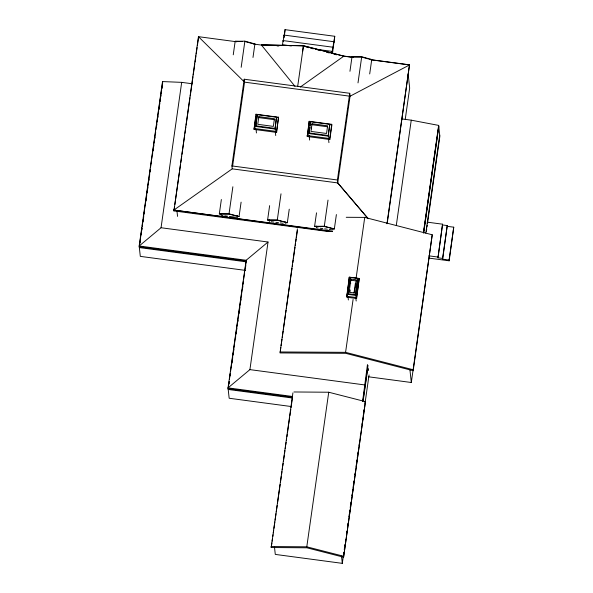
<?xml version="1.0" encoding="UTF-8"?>
<svg xmlns="http://www.w3.org/2000/svg" width="593" height="593" viewBox="0 0 593 593"><rect width="100%" height="100%" fill="white"/><g stroke="black" fill="none" stroke-linecap="round" stroke-linejoin="round"><path stroke-width="0.89" d="M362.619 401.224L367.475 364.539M192.251 83.769L181.688 82.36L162.519 81.575L139.177 245.991L140.304 256.369L245.45 270.393M141.986 227.601L139.266 246.784L246.236 261.053L244.813 271.083M142.246 225.777L143.158 219.38M143.417 217.557L150.288 169.146M150.548 167.315L151.452 160.925M151.712 159.094L154.439 139.911M154.699 138.087L155.603 131.69M155.863 129.867L162.608 82.368M139.607 245.747L139.348 247.577L246.325 261.847L246.154 260.26L268.029 242.011L161.051 227.742L139.177 245.991L246.154 260.26L228.038 387.874L229.165 398.251L291.593 406.583M140 243.011L140.259 241.181M141.164 234.791L141.423 232.96M141.816 230.217L142.075 228.394M142.335 226.57L142.594 224.74M142.98 221.997L143.239 220.173M143.499 218.35L143.758 216.519M144.151 213.776L144.41 211.953M145.315 205.556L145.574 203.733M145.967 200.99L146.226 199.166M146.486 197.336L146.745 195.512M147.131 192.769L147.39 190.946M147.65 189.115L147.909 187.292M148.294 184.549L148.554 182.726M148.813 180.895L149.073 179.071M149.466 176.329L149.725 174.505M150.111 171.762L150.37 169.932M151.282 163.542L151.541 161.711M152.445 155.322L152.705 153.491M153.098 150.755L153.357 148.925M153.617 147.101L153.876 145.27M154.262 142.535L154.521 140.704M154.78 138.881L155.04 137.05M155.433 134.314L155.692 132.484M156.596 126.087L156.856 124.263M157.249 121.521L157.508 119.697M157.768 117.866L158.027 116.043M158.413 113.3L158.672 111.477M158.931 109.646L159.191 107.822M159.576 105.08L159.836 103.256M160.095 101.425L160.355 99.602M160.747 96.859L161.007 95.036M161.266 93.205L161.652 90.47M161.911 88.639L162.171 86.815M161.051 227.742L181.688 82.36M328.085 231.485L173.927 210.915L198.455 36.67L236.807 41.799M173.927 210.915L174.579 206.357M174.839 204.533L179.368 172.585M179.627 170.762L180.539 164.372M180.798 162.549L181.703 156.159M181.962 154.336L184.682 135.167M184.942 133.343L185.846 126.954M186.106 125.13L189.997 97.749M190.257 95.918L192.977 76.756M193.236 74.926L194.786 63.977M195.045 62.154L195.957 55.764M196.216 53.941L197.121 47.551M197.38 45.72L198.418 38.419M233.249 54.815L235.169 41.302L244.879 41.169L254.908 43.934L252.989 57.454M241.106 202.146L239.061 216.564L229.068 214.14L219.314 213.932L221.359 199.515M241.173 67.298L244.879 41.169M332.265 231.633L173.838 210.092L232.219 168.849L231.9 165.921L244.212 79.217L349.737 93.294L350.055 96.222L337.743 182.926L368.186 218.713M232.612 166.107L244.531 82.145L244.212 79.217M219.314 213.932L229.031 213.799L232.871 186.765M255.954 114.212L254.041 129.393L276.627 132.409L278.547 117.229L255.954 114.212L257.318 115.346L255.739 126.479L253.937 128.436L276.523 131.446L276.627 132.409M254.293 127.621L255.931 116.065M276.531 117.229L275.026 129.052L255.739 126.479L257.243 114.657L276.531 117.229L275.026 129.052L276.523 131.446L278.547 117.229L276.605 117.918M229.157 381.373L228.127 388.667L292.386 397.236M229.417 379.55L230.321 373.167M230.581 371.344L233.301 352.205M233.56 350.381L242.226 289.31M242.485 287.486L243.389 281.104M243.649 279.281L244.561 272.906M228.594 386.725L228.209 389.46L292.475 398.029M228.987 383.99L229.246 382.166M230.151 375.784L230.41 373.961M231.314 367.578L231.574 365.755M231.959 363.027L232.219 361.204M232.478 359.38L232.738 357.557M233.123 354.822L233.383 352.998M233.642 351.175L233.901 349.351M234.294 346.616L234.546 344.792M235.458 338.41L235.718 336.587M236.103 333.852L236.362 332.036M236.622 330.212L236.881 328.389M237.267 325.653L237.526 323.83M237.786 322.006L238.045 320.183M238.43 317.448L238.69 315.624M238.949 313.801L239.335 311.066M239.594 309.242L239.854 307.419M240.247 304.683L240.506 302.86M240.758 301.044L241.017 299.22M241.41 296.485L241.67 294.662M242.574 288.28L242.834 286.456M243.219 283.721L243.478 281.897M244.383 275.515L244.642 273.692M245.546 267.317L245.806 265.494M283.091 40.576L283.172 41.31L284.054 35.076L333.8 41.71L332.91 47.944L332.836 47.21L283.091 40.576L282.387 45.528L282.298 44.742L291.348 45.943M332.488 53.518L334.748 36.284L285.011 29.65L284.136 35.81L284.054 35.076M284.047 37.715L284.959 31.296M289.251 209.196L287.331 222.716L277.339 220.292L267.584 220.077L269.63 205.66M292.305 396.443L228.038 387.874L249.912 369.624L268.029 242.011M267.584 220.077L277.302 219.944L281.008 193.815M302.608 51.495L303.431 45.691L343.777 56.053L352.909 57.269M297.671 86.474L303.446 45.824L343.792 56.187L352.924 57.41M307.233 136.494L309.153 121.306L331.739 124.322L331.85 125.286L329.827 139.503L307.233 136.494L308.627 126.717M308.879 124.938L309.153 121.306L310.517 122.44M329.804 125.012L331.739 124.322L329.723 138.54L307.13 135.53L308.931 133.573L310.443 121.758L329.73 124.33L328.226 136.145L329.827 139.503M309.783 127.577L308.931 133.573L328.226 136.145L329.73 124.33M310.028 125.864L310.391 123.3M346.238 217.29L364.732 217.401L432.23 234.784L413.18 370.699L345.682 353.317L280.029 352.939L297.397 228.876M280.422 350.204L280.808 347.468M281.067 345.645L281.327 343.821M281.586 341.998L281.971 339.263M282.231 337.439L283.135 331.057M283.395 329.234L284.299 322.851M284.558 321.028L285.47 314.646M285.722 312.822L286.115 310.087M286.375 308.264L287.279 301.881M287.538 300.058L288.443 293.676M288.702 291.852L291.422 272.706M291.682 270.882L292.067 268.147M292.327 266.324L292.586 264.5M292.846 262.677L293.231 259.942M293.491 258.118L294.395 251.736M294.654 249.912L295.047 247.177M295.307 245.354L295.566 243.53M295.818 241.707L296.211 238.972M296.47 237.148L297.375 230.766M331.791 53.14L332.043 51.376L315.765 49.204M332.836 47.21L332.132 52.162L332.043 51.376M334.748 36.284L333.874 42.444L333.8 41.71M336.387 214.57L334.333 228.987L324.341 226.563L314.594 226.348L316.514 212.835M293.958 391.973L328.737 392.232L365.421 401.624L343.584 557.19L306.9 547.799L271.201 547.532L292.912 392.877M271.201 547.532L271.853 542.958M272.113 541.127L272.498 538.385M272.765 536.554L273.025 534.73M273.284 532.899L273.669 530.157M273.929 528.326L274.841 521.922M275.1 520.091L276.004 513.694M276.264 511.863L277.176 505.458M277.435 503.627L280.163 484.422M280.422 482.591L281.334 476.186M281.593 474.363L281.979 471.613M282.238 469.789L282.498 467.959M282.757 466.128L283.15 463.385M283.41 461.554L284.321 455.15M284.581 453.326L284.966 450.576M285.226 448.753L285.485 446.922M285.744 445.091L286.137 442.348M286.397 440.517L286.656 438.687M286.916 436.856L287.301 434.113M287.561 432.282L288.472 425.885M288.732 424.054L289.643 417.65M289.903 415.819L290.807 409.422M291.067 407.591L292.497 397.525M314.594 226.348L324.304 226.215L328.018 200.086M349.952 71.301L351.997 56.884L361.715 56.75L371.744 59.522L369.698 73.94M368.112 218.58L337.743 182.926L337.424 179.998L349.737 93.294M358.002 82.887L361.715 56.75M271.097 546.546L306.789 546.813L328.737 392.232M346.779 296.285L347.164 293.557M347.424 291.741L348.328 285.374M348.588 283.55L349.255 277.131L359.232 278.465L356.63 298.531L346.646 297.197L349.255 277.131L350.07 278.043L347.883 293.446M357.883 279.088L359.232 278.465L356.519 297.567L346.542 296.233L347.757 294.35L349.996 277.354L357.809 278.399L355.57 295.396L356.63 298.531M349.974 291.756L350.226 289.947M279.926 351.968L345.578 352.338L353.087 299.458M353.991 293.075L355.415 283.046M356.059 278.488L364.732 217.401M347.757 294.35L355.57 295.396L357.809 278.399M386.97 223.761L409.504 64.822L369.335 59.463M387.177 223.554L409.504 64.822M362.938 401.053L368.008 365.355M363.161 400.927L367.838 367.979M405.256 119.208L409.674 88.105L408.14 73.984M274.5 547.191L275.285 554.411L342.302 563.35L343.214 556.946M343.599 554.203L343.858 552.38M344.251 549.637L344.511 547.806M344.77 545.975L345.03 544.144M345.422 541.402L345.682 539.578M346.586 533.174L346.846 531.343M347.757 524.946L348.017 523.115M348.921 516.718L349.314 513.975M349.574 512.144L349.833 510.314M350.226 507.571L350.485 505.74M350.745 503.917L351.004 502.086M351.39 499.343L351.649 497.512M351.908 495.681L352.168 493.858M352.561 491.115L352.82 489.284M353.08 487.453L353.339 485.63M353.724 482.88L353.984 481.056M354.896 474.652L355.155 472.821M356.067 466.424L356.326 464.593M356.712 461.851L356.971 460.02M357.231 458.196L357.49 456.365M357.883 453.623L358.142 451.792M359.047 445.395L359.306 443.564M360.218 437.16L360.477 435.336M361.389 428.932L361.648 427.108M362.034 424.358L362.293 422.535M362.686 419.792L362.946 417.961M363.205 416.13L363.465 414.299M363.85 411.557L364.109 409.726M364.369 407.895L364.636 406.064M365.021 403.314L369.054 374.939M343.584 557.19L365.421 401.624M396.309 225.362L411.245 120.171L401.602 118.889M423.461 232.419L438.65 125.397L411.245 120.171M423.528 233.049L438.724 126.035M423.721 232.738L438.783 126.635M425.811 233.116L439.717 135.189M426.337 231.589L426.723 228.854M426.982 227.03L427.242 225.207M368.216 376.755L411.312 382.5L432.23 234.784M429.28 258.163L449.16 260.809L449.071 260.045L442.667 259.185L442.586 258.422L437.975 257.807L442.556 224.191L427.368 222.167L427.501 223.376L439.85 136.397L438.65 125.397M437.975 257.807L442.556 224.191M442.586 258.422L447.248 225.577L442.637 224.962M442.667 259.185L447.248 225.577M449.071 260.045L453.741 227.193L447.33 226.341M449.16 260.809L453.741 227.193M300.288 87.052L343.792 56.187M254.041 129.393L255.324 128.851M242.137 41.554L235.169 41.302M261.454 45.075L303.431 45.691L261.439 44.949M277.072 45.935L278.895 45.957M253.233 43.978L261.454 45.083L303.446 45.824M253.352 43.726L254.908 43.934M351.997 56.884L361.752 57.098L368.549 58.974M369.402 59.211L371.744 59.522M371.181 59.841L409.518 64.956L350.055 96.222L244.531 82.145M258.422 117.562L275.078 119.786M311.621 124.663L327.403 126.769M255.665 125.79L274.952 128.37M308.857 132.891L328.144 135.463M231.9 165.921L337.424 179.998M232.219 168.849L337.743 182.926M271.231 221.715L273.973 222.079M275.804 222.323L278.547 222.686M280.378 222.931L283.12 223.302M318.233 227.986L316.41 227.742L316.225 226.066M320.064 228.231L322.814 228.594M324.638 228.839L327.388 229.202M329.211 229.447L331.961 229.817M222.961 215.563L221.13 215.318L220.944 213.65M224.791 215.808L227.534 216.171M229.365 216.415L236.681 217.394M173.838 210.078L332.584 231.255M428.961 255.85L437.893 257.043M356.378 280.956L350.3 280.148L350.678 283.654M347.683 293.668L355.496 294.706M249.912 369.624L364.584 384.916M306.789 546.813L343.473 556.197M306.121 47.01L308.805 47.699M310.591 48.159L313.267 48.848M317.729 49.99L320.405 50.679M326.661 52.288L329.337 52.97M333.8 54.119L336.476 54.808M345.578 352.338L413.076 369.728L413.18 370.699M244.916 41.51L252.566 43.623M324.304 226.215L334.333 228.987M277.302 219.944L287.331 222.716M229.031 213.799L239.061 216.564M243.871 81.493L198.455 36.684L198.544 37.507M261.454 45.083L294.98 86.333M409.963 370.076L411.312 382.5M368.379 368.779L368.572 370.543M355.896 298.375L356.178 301.007M349.996 277.354L350.07 278.043M347.987 296.456L348.365 299.969M328.544 139.133L328.93 142.639M332.695 228.261L332.873 229.936M311.029 127.176L311.221 128.933M309.161 135.678L309.642 140.067M285.011 29.65L285.085 30.376M341.516 556.13L342.302 563.35M285.685 221.997L285.87 223.665M275.345 132.031L275.73 135.545M269.222 219.795L269.4 221.471M257.243 114.657L257.318 115.346M256.057 129.459L256.443 132.973M237.415 215.845L237.593 217.512M176.966 211.056L177.544 216.386M162.519 81.575L162.69 83.161M258.852 116.636L257.762 124.308L273.343 126.391L274.433 118.719L258.852 116.636M312.051 123.737L310.962 131.401L326.535 133.484L327.625 125.812L312.051 123.737M350.989 279.088L349.121 292.26L354.503 292.979L356.371 279.807L350.989 279.088"/></g></svg>
